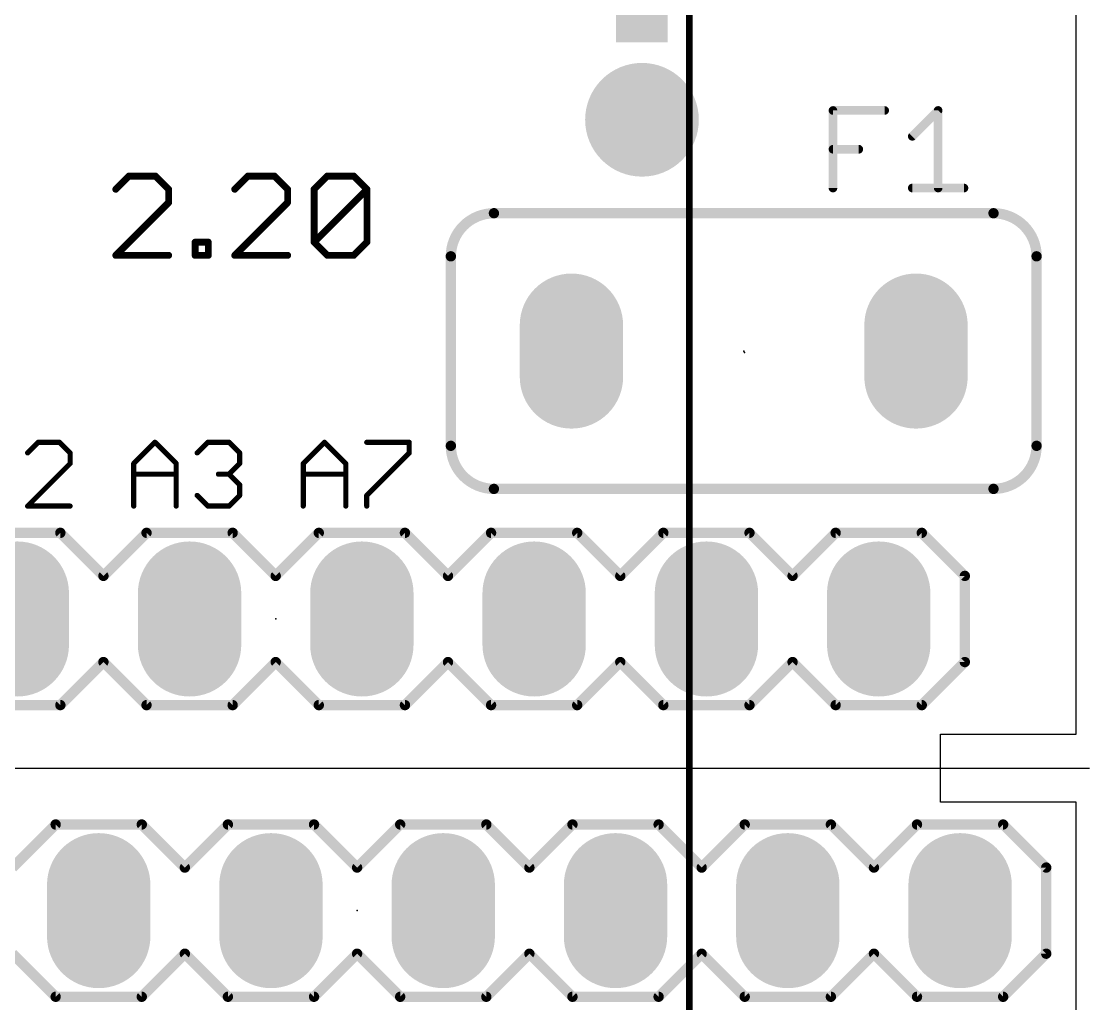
# Model space of a CAD drawing. Extents: x -10 to 70, y -21 to 116.
# Drawn here: x 34.45 to 50.2, y 47.03 to 61.51 of the extents above; entities that cross this region are included whole.
import ezdxf

# ---------------------------------------------------------------- set-up
doc = ezdxf.new("R2010")
doc.units = 0
for name, color, linetype in [('17', 82, 'CONTINUOUS'), ('20', 7, 'CONTINUOUS'), ('21', 253, 'CONTINUOUS'), ('23', 7, 'CONTINUOUS'), ('25', 253, 'CONTINUOUS'), ('47', 253, 'CONTINUOUS')]:
    doc.layers.add(name, color=color, linetype=linetype)

# ---------------------------------------------------------------- blocks, each defined once
blk = doc.blocks.new('RECT')
blk.add_solid([(-0.5, -0.5), (0.5, -0.5), (-0.5, 0.5), (0.5, 0.5)])
blk = doc.blocks.new('ROUNDP')
at = {"const_width": 0.5}
blk.add_lwpolyline([(0, -0.25, 1), (0, 0.25, 1), (0, -0.25)], format="xyb", dxfattribs=at)
blk = doc.blocks.new('LONGP50')
at = {"const_width": 1}
blk.add_lwpolyline([(-0.25, 0), (0.25, 0)], dxfattribs=at)
at = {"const_width": 0.5}
for points in [[(-0.25, 0.25, 1), (-0.25, -0.25)], [(0.25, -0.25, 1), (0.25, 0.25)]]:
    blk.add_lwpolyline(points, format="xyb", dxfattribs=at)

msp = doc.modelspace()

# ---------------------------------------------------------------- linework, layer by layer
at = {"layer": '20'}
for p, q in [((50, 51), (50, 100)), ((48, 50), (48, 51)), ((48, 51), (50, 51)), ((50, 50), (48, 50)), ((50, 0), (50, 50))]:
    msp.add_line(p, q, dxfattribs=at)
at = {"layer": '21'}
msp.add_line((0.2, 50.5), (50.2, 50.5), dxfattribs=at)
for points, const_width in [([(36.0368, 59.2302), (35.8419, 59.0353)], 0.1016), ([(36.4266, 59.2302), (36.0368, 59.2302)], 0.1016), ([(36.6215, 59.0353), (36.4266, 59.2302)], 0.1016), ([(37.7909, 59.2302), (37.596, 59.0353)], 0.1016), ([(38.1807, 59.2302), (37.7909, 59.2302)], 0.1016), ([(38.3756, 59.0353), (38.1807, 59.2302)], 0.1016), ([(38.7654, 59.0353), (38.9603, 59.2302)], 0.1016), ([(38.9603, 59.2302), (39.3501, 59.2302)], 0.1016), ([(39.3501, 59.2302), (39.545, 59.0353)], 0.1016), ([(36.6215, 58.8404), (36.6215, 59.0353)], 0.1016), ([(38.3756, 58.8404), (38.3756, 59.0353)], 0.1016), ([(38.7654, 58.2557), (38.7654, 59.0353)], 0.1016), ([(38.7654, 58.2557), (39.545, 59.0353)], 0.1016), ([(39.545, 59.0353), (39.545, 58.2557)], 0.1016), ([(35.8419, 58.0608), (36.6215, 58.8404)], 0.1016), ([(37.596, 58.0608), (38.3756, 58.8404)], 0.1016), ([(48.783, 58.682), (41.417, 58.682)], 0.1524), ([(37.0113, 58.0608), (37.0113, 58.2557)], 0.1016), ([(37.0113, 58.2557), (37.2062, 58.2557)], 0.1016), ([(37.2062, 58.2557), (37.2062, 58.0608)], 0.1016), ([(38.9603, 58.0608), (38.7654, 58.2557)], 0.1016), ([(39.545, 58.2557), (39.3501, 58.0608)], 0.1016), ([(40.782, 58.047), (40.782, 55.253)], 0.1524), ([(49.418, 55.253), (49.418, 58.047)], 0.1524), ([(36.6215, 58.0608), (35.8419, 58.0608)], 0.1016), ([(37.2062, 58.0608), (37.0113, 58.0608)], 0.1016), ([(38.3756, 58.0608), (37.596, 58.0608)], 0.1016), ([(39.3501, 58.0608), (38.9603, 58.0608)], 0.1016), ([(34.6983, 55.3052), (34.5416, 55.1484)], 0.0762), ([(35.0119, 55.3052), (34.6983, 55.3052)], 0.0762), ([(35.1686, 55.1484), (35.0119, 55.3052)], 0.0762), ([(36.1061, 54.9917), (36.4196, 55.3052)], 0.0762), ([(36.4196, 55.3052), (36.7331, 54.9917)], 0.0762), ([(37.0416, 55.1484), (37.1983, 55.3052)], 0.0762), ([(37.1983, 55.3052), (37.5119, 55.3052)], 0.0762), ([(37.5119, 55.3052), (37.6686, 55.1484)], 0.0762), ([(38.6061, 54.9917), (38.9196, 55.3052)], 0.0762), ([(38.9196, 55.3052), (39.2331, 54.9917)], 0.0762), ([(39.5416, 55.3052), (40.1686, 55.3052)], 0.0762), ([(40.1686, 55.3052), (40.1686, 55.1484)], 0.0762), ([(35.1686, 54.9917), (35.1686, 55.1484)], 0.0762), ([(37.6686, 55.1484), (37.6686, 54.9917)], 0.0762), ([(40.1686, 55.1484), (39.5416, 54.5214)], 0.0762), ([(34.5416, 54.3646), (35.1686, 54.9917)], 0.0762), ([(36.1061, 54.3646), (36.1061, 54.9917)], 0.0762), ([(36.7331, 54.9917), (36.7331, 54.3646)], 0.0762), ([(37.6686, 54.9917), (37.5119, 54.8349)], 0.0762), ([(38.6061, 54.3646), (38.6061, 54.9917)], 0.0762), ([(39.2331, 54.9917), (39.2331, 54.3646)], 0.0762), ([(36.1061, 54.8349), (36.7331, 54.8349)], 0.0762), ([(37.5119, 54.8349), (37.3551, 54.8349)], 0.0762), ([(37.5119, 54.8349), (37.6686, 54.6781)], 0.0762), ([(38.6061, 54.8349), (39.2331, 54.8349)], 0.0762), ([(37.6686, 54.6781), (37.6686, 54.5214)], 0.0762), ([(41.417, 54.618), (48.783, 54.618)], 0.1524), ([(37.1983, 54.3646), (37.0416, 54.5214)], 0.0762), ([(37.6686, 54.5214), (37.5119, 54.3646)], 0.0762), ([(39.5416, 54.5214), (39.5416, 54.3646)], 0.0762), ([(35.1686, 54.3646), (34.5416, 54.3646)], 0.0762), ([(37.5119, 54.3646), (37.1983, 54.3646)], 0.0762), ([(33.755, 53.97), (35.025, 53.97)], 0.1524), ([(35.025, 53.97), (35.66, 53.335)], 0.1524), ([(35.66, 53.335), (36.295, 53.97)], 0.1524), ([(36.295, 53.97), (37.565, 53.97)], 0.1524), ([(38.2, 53.335), (37.565, 53.97)], 0.1524), ([(38.2, 53.335), (38.835, 53.97)], 0.1524), ([(38.835, 53.97), (40.105, 53.97)], 0.1524), ([(40.74, 53.335), (40.105, 53.97)], 0.1524), ([(40.74, 53.335), (41.375, 53.97)], 0.1524), ([(41.375, 53.97), (42.645, 53.97)], 0.1524), ([(42.645, 53.97), (43.28, 53.335)], 0.1524), ([(43.28, 53.335), (43.915, 53.97)], 0.1524), ([(43.915, 53.97), (45.185, 53.97)], 0.1524), ([(45.185, 53.97), (45.82, 53.335)], 0.1524), ([(45.82, 53.335), (46.455, 53.97)], 0.1524), ([(46.455, 53.97), (47.725, 53.97)], 0.1524), ([(48.36, 53.335), (47.725, 53.97)], 0.1524), ([(48.36, 52.065), (48.36, 53.335)], 0.1524), ([(35.66, 52.065), (35.025, 51.43)], 0.1524), ([(36.295, 51.43), (35.66, 52.065)], 0.1524), ([(37.565, 51.43), (38.2, 52.065)], 0.1524), ([(38.835, 51.43), (38.2, 52.065)], 0.1524), ([(40.105, 51.43), (40.74, 52.065)], 0.1524), ([(41.375, 51.43), (40.74, 52.065)], 0.1524), ([(43.28, 52.065), (42.645, 51.43)], 0.1524), ([(43.915, 51.43), (43.28, 52.065)], 0.1524), ([(45.82, 52.065), (45.185, 51.43)], 0.1524), ([(46.455, 51.43), (45.82, 52.065)], 0.1524), ([(47.725, 51.43), (48.36, 52.065)], 0.1524), ([(35.025, 51.43), (33.755, 51.43)], 0.1524), ([(37.565, 51.43), (36.295, 51.43)], 0.1524), ([(40.105, 51.43), (38.835, 51.43)], 0.1524), ([(42.645, 51.43), (41.375, 51.43)], 0.1524), ([(45.185, 51.43), (43.915, 51.43)], 0.1524), ([(47.725, 51.43), (46.455, 51.43)], 0.1524), ([(34.32, 49.035), (34.955, 49.67)], 0.1524), ([(34.955, 49.67), (36.225, 49.67)], 0.1524), ([(36.225, 49.67), (36.86, 49.035)], 0.1524), ([(36.86, 49.035), (37.495, 49.67)], 0.1524), ([(37.495, 49.67), (38.765, 49.67)], 0.1524), ([(39.4, 49.035), (38.765, 49.67)], 0.1524), ([(39.4, 49.035), (40.035, 49.67)], 0.1524), ([(40.035, 49.67), (41.305, 49.67)], 0.1524), ([(41.94, 49.035), (41.305, 49.67)], 0.1524), ([(41.94, 49.035), (42.575, 49.67)], 0.1524), ([(42.575, 49.67), (43.845, 49.67)], 0.1524), ([(43.845, 49.67), (44.48, 49.035)], 0.1524), ([(44.48, 49.035), (45.115, 49.67)], 0.1524), ([(45.115, 49.67), (46.385, 49.67)], 0.1524), ([(46.385, 49.67), (47.02, 49.035)], 0.1524), ([(47.02, 49.035), (47.655, 49.67)], 0.1524), ([(47.655, 49.67), (48.925, 49.67)], 0.1524), ([(49.56, 49.035), (48.925, 49.67)], 0.1524), ([(49.56, 47.765), (49.56, 49.035)], 0.1524), ([(34.955, 47.13), (34.32, 47.765)], 0.1524), ([(36.86, 47.765), (36.225, 47.13)], 0.1524), ([(37.495, 47.13), (36.86, 47.765)], 0.1524), ([(38.765, 47.13), (39.4, 47.765)], 0.1524), ([(40.035, 47.13), (39.4, 47.765)], 0.1524), ([(41.305, 47.13), (41.94, 47.765)], 0.1524), ([(42.575, 47.13), (41.94, 47.765)], 0.1524), ([(44.48, 47.765), (43.845, 47.13)], 0.1524), ([(45.115, 47.13), (44.48, 47.765)], 0.1524), ([(47.02, 47.765), (46.385, 47.13)], 0.1524), ([(47.655, 47.13), (47.02, 47.765)], 0.1524), ([(48.925, 47.13), (49.56, 47.765)], 0.1524), ([(36.225, 47.13), (34.955, 47.13)], 0.1524), ([(38.765, 47.13), (37.495, 47.13)], 0.1524), ([(41.305, 47.13), (40.035, 47.13)], 0.1524), ([(43.845, 47.13), (42.575, 47.13)], 0.1524), ([(46.385, 47.13), (45.115, 47.13)], 0.1524), ([(48.925, 47.13), (47.655, 47.13)], 0.1524)]:
    msp.add_lwpolyline(points, dxfattribs=dict(at, const_width=const_width))
for points, const_width in [([(36.0368, 59.2556, 1), (36.0368, 59.2048)], 0.0508), ([(36.0548, 59.2122, 1), (36.0188, 59.2482)], 0.0508), ([(36.4446, 59.2482, 1), (36.4086, 59.2122)], 0.0508), ([(36.4266, 59.2048, 1), (36.4266, 59.2556)], 0.0508), ([(37.7909, 59.2556, 1), (37.7909, 59.2048)], 0.0508), ([(37.8088, 59.2122, 1), (37.7729, 59.2482)], 0.0508), ([(38.1986, 59.2482, 1), (38.1627, 59.2122)], 0.0508), ([(38.1807, 59.2048, 1), (38.1807, 59.2556)], 0.0508), ([(38.9603, 59.2556, 1), (38.9603, 59.2048)], 0.0508), ([(38.9782, 59.2122, 1), (38.9423, 59.2482)], 0.0508), ([(39.368, 59.2482, 1), (39.3321, 59.2122)], 0.0508), ([(39.3501, 59.2048, 1), (39.3501, 59.2556)], 0.0508), ([(35.8239, 59.0533, 1), (35.8599, 59.0173)], 0.0508), ([(36.6469, 59.0353, 1), (36.5961, 59.0353)], 0.0508), ([(36.6035, 59.0173, 1), (36.6395, 59.0533)], 0.0508), ([(37.578, 59.0533, 1), (37.6139, 59.0173)], 0.0508), ([(38.401, 59.0353, 1), (38.3502, 59.0353)], 0.0508), ([(38.3576, 59.0173, 1), (38.3935, 59.0533)], 0.0508), ([(38.7474, 59.0533, 1), (38.7833, 59.0173)], 0.0508), ([(38.7908, 59.0353, 1), (38.74, 59.0353)], 0.0508), ([(39.5704, 59.0353, 1), (39.5196, 59.0353)], 0.0508), ([(39.5629, 59.0173, 1), (39.527, 59.0533)], 0.0508), ([(39.527, 59.0173, 1), (39.5629, 59.0533)], 0.0508), ([(36.5961, 58.8404, 1), (36.6469, 58.8404)], 0.0508), ([(36.6395, 58.8224, 1), (36.6035, 58.8584)], 0.0508), ([(38.3502, 58.8404, 1), (38.401, 58.8404)], 0.0508), ([(38.3935, 58.8224, 1), (38.3576, 58.8584)], 0.0508), ([(41.417, 58.682, 0.4142), (40.782, 58.047)], 0.1524), ([(41.417, 58.7201, 1), (41.417, 58.6439)], 0.0762), ([(41.417, 58.6439, 1), (41.417, 58.7201)], 0.0762), ([(49.418, 58.047, 0.4142), (48.783, 58.682)], 0.1524), ([(48.783, 58.7201, 1), (48.783, 58.6439)], 0.0762), ([(48.783, 58.6439, 1), (48.783, 58.7201)], 0.0762), ([(37.0367, 58.2557, 1), (36.9859, 58.2557)], 0.0508), ([(37.0113, 58.2811, 1), (37.0113, 58.2303)], 0.0508), ([(37.2316, 58.2557, 1), (37.1808, 58.2557)], 0.0508), ([(37.2062, 58.2303, 1), (37.2062, 58.2811)], 0.0508), ([(38.7833, 58.2737, 1), (38.7474, 58.2377)], 0.0508), ([(38.7474, 58.2737, 1), (38.7833, 58.2377)], 0.0508), ([(38.74, 58.2557, 1), (38.7908, 58.2557)], 0.0508), ([(39.5196, 58.2557, 1), (39.5704, 58.2557)], 0.0508), ([(39.5629, 58.2377, 1), (39.527, 58.2737)], 0.0508), ([(40.8201, 58.047, 1), (40.7439, 58.047)], 0.0762), ([(49.4561, 58.047, 1), (49.3799, 58.047)], 0.0762), ([(35.8239, 58.0788, 1), (35.8599, 58.0428)], 0.0508), ([(35.8419, 58.0862, 1), (35.8419, 58.0354)], 0.0508), ([(36.6215, 58.0354, 1), (36.6215, 58.0862)], 0.0508), ([(37.0113, 58.0862, 1), (37.0113, 58.0354)], 0.0508), ([(36.9859, 58.0608, 1), (37.0367, 58.0608)], 0.0508), ([(37.1808, 58.0608, 1), (37.2316, 58.0608)], 0.0508), ([(37.2062, 58.0354, 1), (37.2062, 58.0862)], 0.0508), ([(37.578, 58.0788, 1), (37.6139, 58.0428)], 0.0508), ([(37.596, 58.0862, 1), (37.596, 58.0354)], 0.0508), ([(38.3756, 58.0354, 1), (38.3756, 58.0862)], 0.0508), ([(38.9603, 58.0862, 1), (38.9603, 58.0354)], 0.0508), ([(38.9423, 58.0428, 1), (38.9782, 58.0788)], 0.0508), ([(39.3321, 58.0788, 1), (39.368, 58.0428)], 0.0508), ([(39.3501, 58.0354, 1), (39.3501, 58.0862)], 0.0508), ([(40.7439, 58.047, 1), (40.8201, 58.047)], 0.0762), ([(49.3799, 58.047, 1), (49.4561, 58.047)], 0.0762), ([(34.6983, 55.3243, 1), (34.6983, 55.2862)], 0.0381), ([(34.7118, 55.2917, 1), (34.6849, 55.3187)], 0.0381), ([(35.0254, 55.3187, 1), (34.9984, 55.2917)], 0.0381), ([(35.0119, 55.2862, 1), (35.0119, 55.3243)], 0.0381), ([(36.4331, 55.3187, 1), (36.4061, 55.2917)], 0.0381), ([(36.4331, 55.2917, 1), (36.4061, 55.3187)], 0.0381), ([(37.1983, 55.3243, 1), (37.1983, 55.2862)], 0.0381), ([(37.2118, 55.2917, 1), (37.1849, 55.3187)], 0.0381), ([(37.5254, 55.3187, 1), (37.4984, 55.2917)], 0.0381), ([(37.5119, 55.2862, 1), (37.5119, 55.3243)], 0.0381), ([(38.9331, 55.3187, 1), (38.9061, 55.2917)], 0.0381), ([(38.9331, 55.2917, 1), (38.9061, 55.3187)], 0.0381), ([(39.5416, 55.3243, 1), (39.5416, 55.2862)], 0.0381), ([(40.1877, 55.3052, 1), (40.1496, 55.3052)], 0.0381), ([(40.1686, 55.2862, 1), (40.1686, 55.3243)], 0.0381), ([(40.782, 55.253, 0.4142), (41.417, 54.618)], 0.1524), ([(40.8201, 55.253, 1), (40.7439, 55.253)], 0.0762), ([(40.7439, 55.253, 1), (40.8201, 55.253)], 0.0762), ([(48.783, 54.618, 0.4142), (49.418, 55.253)], 0.1524), ([(49.4561, 55.253, 1), (49.3799, 55.253)], 0.0762), ([(49.3799, 55.253, 1), (49.4561, 55.253)], 0.0762), ([(34.5281, 55.1619, 1), (34.5551, 55.135)], 0.0381), ([(35.1877, 55.1484, 1), (35.1496, 55.1484)], 0.0381), ([(35.1552, 55.135, 1), (35.1821, 55.1619)], 0.0381), ([(37.0281, 55.1619, 1), (37.0551, 55.135)], 0.0381), ([(37.6877, 55.1484, 1), (37.6496, 55.1484)], 0.0381), ([(37.6552, 55.135, 1), (37.6821, 55.1619)], 0.0381), ([(40.1496, 55.1484, 1), (40.1877, 55.1484)], 0.0381), ([(40.1821, 55.135, 1), (40.1552, 55.1619)], 0.0381), ([(35.1496, 54.9917, 1), (35.1877, 54.9917)], 0.0381), ([(35.1821, 54.9782, 1), (35.1552, 55.0051)], 0.0381), ([(36.1251, 54.9917, 1), (36.087, 54.9917)], 0.0381), ([(36.0926, 55.0051, 1), (36.1195, 54.9782)], 0.0381), ([(36.7522, 54.9917, 1), (36.7141, 54.9917)], 0.0381), ([(36.7197, 54.9782, 1), (36.7466, 55.0051)], 0.0381), ([(37.6496, 54.9917, 1), (37.6877, 54.9917)], 0.0381), ([(37.6821, 54.9782, 1), (37.6552, 55.0051)], 0.0381), ([(38.6251, 54.9917, 1), (38.587, 54.9917)], 0.0381), ([(38.5926, 55.0051, 1), (38.6195, 54.9782)], 0.0381), ([(39.2522, 54.9917, 1), (39.2141, 54.9917)], 0.0381), ([(39.2197, 54.9782, 1), (39.2466, 55.0051)], 0.0381), ([(36.1061, 54.854, 1), (36.1061, 54.8159)], 0.0381), ([(36.7331, 54.8159, 1), (36.7331, 54.854)], 0.0381), ([(37.3551, 54.854, 1), (37.3551, 54.8159)], 0.0381), ([(37.5254, 54.8484, 1), (37.4984, 54.8214)], 0.0381), ([(37.4984, 54.8484, 1), (37.5254, 54.8214)], 0.0381), ([(37.5119, 54.8159, 1), (37.5119, 54.854)], 0.0381), ([(38.6061, 54.854, 1), (38.6061, 54.8159)], 0.0381), ([(39.2331, 54.8159, 1), (39.2331, 54.854)], 0.0381), ([(37.6877, 54.6781, 1), (37.6496, 54.6781)], 0.0381), ([(37.6552, 54.6647, 1), (37.6821, 54.6916)], 0.0381), ([(41.417, 54.6561, 1), (41.417, 54.5799)], 0.0762), ([(41.417, 54.5799, 1), (41.417, 54.6561)], 0.0762), ([(48.783, 54.6561, 1), (48.783, 54.5799)], 0.0762), ([(48.783, 54.5799, 1), (48.783, 54.6561)], 0.0762), ([(37.0551, 54.5348, 1), (37.0281, 54.5079)], 0.0381), ([(37.6496, 54.5214, 1), (37.6877, 54.5214)], 0.0381), ([(37.6821, 54.5079, 1), (37.6552, 54.5348)], 0.0381), ([(39.5606, 54.5214, 1), (39.5225, 54.5214)], 0.0381), ([(39.5281, 54.5348, 1), (39.5551, 54.5079)], 0.0381), ([(34.5416, 54.3837, 1), (34.5416, 54.3456)], 0.0381), ([(34.5281, 54.3781, 1), (34.5551, 54.3511)], 0.0381), ([(35.1686, 54.3456, 1), (35.1686, 54.3837)], 0.0381), ([(36.087, 54.3646, 1), (36.1251, 54.3646)], 0.0381), ([(36.7141, 54.3646, 1), (36.7522, 54.3646)], 0.0381), ([(37.1983, 54.3837, 1), (37.1983, 54.3456)], 0.0381), ([(37.1849, 54.3511, 1), (37.2118, 54.3781)], 0.0381), ([(37.4984, 54.3781, 1), (37.5254, 54.3511)], 0.0381), ([(37.5119, 54.3456, 1), (37.5119, 54.3837)], 0.0381), ([(38.587, 54.3646, 1), (38.6251, 54.3646)], 0.0381), ([(39.2141, 54.3646, 1), (39.2522, 54.3646)], 0.0381), ([(39.5225, 54.3646, 1), (39.5606, 54.3646)], 0.0381), ([(35.0519, 53.9969, 1), (34.9981, 53.9431)], 0.0762), ([(35.025, 53.9319, 1), (35.025, 54.0081)], 0.0762), ([(36.295, 54.0081, 1), (36.295, 53.9319)], 0.0762), ([(36.3219, 53.9431, 1), (36.2681, 53.9969)], 0.0762), ([(37.5919, 53.9969, 1), (37.5381, 53.9431)], 0.0762), ([(37.565, 53.9319, 1), (37.565, 54.0081)], 0.0762), ([(38.835, 54.0081, 1), (38.835, 53.9319)], 0.0762), ([(38.8619, 53.9431, 1), (38.8081, 53.9969)], 0.0762), ([(40.1319, 53.9969, 1), (40.0781, 53.9431)], 0.0762), ([(40.105, 53.9319, 1), (40.105, 54.0081)], 0.0762), ([(41.375, 54.0081, 1), (41.375, 53.9319)], 0.0762), ([(41.4019, 53.9431, 1), (41.3481, 53.9969)], 0.0762), ([(42.6719, 53.9969, 1), (42.6181, 53.9431)], 0.0762), ([(42.645, 53.9319, 1), (42.645, 54.0081)], 0.0762), ([(43.915, 54.0081, 1), (43.915, 53.9319)], 0.0762), ([(43.9419, 53.9431, 1), (43.8881, 53.9969)], 0.0762), ([(45.2119, 53.9969, 1), (45.1581, 53.9431)], 0.0762), ([(45.185, 53.9319, 1), (45.185, 54.0081)], 0.0762), ([(46.455, 54.0081, 1), (46.455, 53.9319)], 0.0762), ([(46.4819, 53.9431, 1), (46.4281, 53.9969)], 0.0762), ([(47.7519, 53.9969, 1), (47.6981, 53.9431)], 0.0762), ([(47.725, 53.9319, 1), (47.725, 54.0081)], 0.0762), ([(35.6331, 53.3619, 1), (35.6869, 53.3081)], 0.0762), ([(35.6331, 53.3081, 1), (35.6869, 53.3619)], 0.0762), ([(38.1731, 53.3619, 1), (38.2269, 53.3081)], 0.0762), ([(38.1731, 53.3081, 1), (38.2269, 53.3619)], 0.0762), ([(40.7131, 53.3619, 1), (40.7669, 53.3081)], 0.0762), ([(40.7131, 53.3081, 1), (40.7669, 53.3619)], 0.0762), ([(43.2531, 53.3619, 1), (43.3069, 53.3081)], 0.0762), ([(43.2531, 53.3081, 1), (43.3069, 53.3619)], 0.0762), ([(45.7931, 53.3619, 1), (45.8469, 53.3081)], 0.0762), ([(45.7931, 53.3081, 1), (45.8469, 53.3619)], 0.0762), ([(48.3981, 53.335, 1), (48.3219, 53.335)], 0.0762), ([(48.3331, 53.3081, 1), (48.3869, 53.3619)], 0.0762), ([(35.6869, 52.0919, 1), (35.6331, 52.0381)], 0.0762), ([(35.6869, 52.0381, 1), (35.6331, 52.0919)], 0.0762), ([(38.2269, 52.0919, 1), (38.1731, 52.0381)], 0.0762), ([(38.2269, 52.0381, 1), (38.1731, 52.0919)], 0.0762), ([(40.7669, 52.0919, 1), (40.7131, 52.0381)], 0.0762), ([(40.7669, 52.0381, 1), (40.7131, 52.0919)], 0.0762), ([(43.3069, 52.0919, 1), (43.2531, 52.0381)], 0.0762), ([(43.3069, 52.0381, 1), (43.2531, 52.0919)], 0.0762), ([(45.8469, 52.0919, 1), (45.7931, 52.0381)], 0.0762), ([(45.8469, 52.0381, 1), (45.7931, 52.0919)], 0.0762), ([(48.3869, 52.0381, 1), (48.3331, 52.0919)], 0.0762), ([(48.3219, 52.065, 1), (48.3981, 52.065)], 0.0762), ([(35.025, 51.3919, 1), (35.025, 51.4681)], 0.0762), ([(36.295, 51.4681, 1), (36.295, 51.3919)], 0.0762), ([(37.565, 51.3919, 1), (37.565, 51.4681)], 0.0762), ([(38.835, 51.4681, 1), (38.835, 51.3919)], 0.0762), ([(40.105, 51.3919, 1), (40.105, 51.4681)], 0.0762), ([(41.375, 51.4681, 1), (41.375, 51.3919)], 0.0762), ([(42.645, 51.3919, 1), (42.645, 51.4681)], 0.0762), ([(43.915, 51.4681, 1), (43.915, 51.3919)], 0.0762), ([(45.185, 51.3919, 1), (45.185, 51.4681)], 0.0762), ([(46.455, 51.4681, 1), (46.455, 51.3919)], 0.0762), ([(47.725, 51.3919, 1), (47.725, 51.4681)], 0.0762), ([(34.9981, 51.4569, 1), (35.0519, 51.4031)], 0.0762), ([(36.2681, 51.4031, 1), (36.3219, 51.4569)], 0.0762), ([(37.5381, 51.4569, 1), (37.5919, 51.4031)], 0.0762), ([(38.8081, 51.4031, 1), (38.8619, 51.4569)], 0.0762), ([(40.0781, 51.4569, 1), (40.1319, 51.4031)], 0.0762), ([(41.3481, 51.4031, 1), (41.4019, 51.4569)], 0.0762), ([(42.6181, 51.4569, 1), (42.6719, 51.4031)], 0.0762), ([(43.8881, 51.4031, 1), (43.9419, 51.4569)], 0.0762), ([(45.1581, 51.4569, 1), (45.2119, 51.4031)], 0.0762), ([(46.4281, 51.4031, 1), (46.4819, 51.4569)], 0.0762), ([(47.6981, 51.4569, 1), (47.7519, 51.4031)], 0.0762), ([(34.955, 49.7081, 1), (34.955, 49.6319)], 0.0762), ([(34.9819, 49.6431, 1), (34.9281, 49.6969)], 0.0762), ([(36.2519, 49.6969, 1), (36.1981, 49.6431)], 0.0762), ([(36.225, 49.6319, 1), (36.225, 49.7081)], 0.0762), ([(37.495, 49.7081, 1), (37.495, 49.6319)], 0.0762), ([(37.5219, 49.6431, 1), (37.4681, 49.6969)], 0.0762), ([(38.7919, 49.6969, 1), (38.7381, 49.6431)], 0.0762), ([(38.765, 49.6319, 1), (38.765, 49.7081)], 0.0762), ([(40.035, 49.7081, 1), (40.035, 49.6319)], 0.0762), ([(40.0619, 49.6431, 1), (40.0081, 49.6969)], 0.0762), ([(41.3319, 49.6969, 1), (41.2781, 49.6431)], 0.0762), ([(41.305, 49.6319, 1), (41.305, 49.7081)], 0.0762), ([(42.575, 49.7081, 1), (42.575, 49.6319)], 0.0762), ([(42.6019, 49.6431, 1), (42.5481, 49.6969)], 0.0762), ([(43.8719, 49.6969, 1), (43.8181, 49.6431)], 0.0762), ([(43.845, 49.6319, 1), (43.845, 49.7081)], 0.0762), ([(45.115, 49.7081, 1), (45.115, 49.6319)], 0.0762), ([(45.1419, 49.6431, 1), (45.0881, 49.6969)], 0.0762), ([(46.4119, 49.6969, 1), (46.3581, 49.6431)], 0.0762), ([(46.385, 49.6319, 1), (46.385, 49.7081)], 0.0762), ([(47.655, 49.7081, 1), (47.655, 49.6319)], 0.0762), ([(47.6819, 49.6431, 1), (47.6281, 49.6969)], 0.0762), ([(48.9519, 49.6969, 1), (48.8981, 49.6431)], 0.0762), ([(48.925, 49.6319, 1), (48.925, 49.7081)], 0.0762), ([(36.8331, 49.0619, 1), (36.8869, 49.0081)], 0.0762), ([(36.8331, 49.0081, 1), (36.8869, 49.0619)], 0.0762), ([(39.3731, 49.0619, 1), (39.4269, 49.0081)], 0.0762), ([(39.3731, 49.0081, 1), (39.4269, 49.0619)], 0.0762), ([(41.9131, 49.0619, 1), (41.9669, 49.0081)], 0.0762), ([(41.9131, 49.0081, 1), (41.9669, 49.0619)], 0.0762), ([(44.4531, 49.0619, 1), (44.5069, 49.0081)], 0.0762), ([(44.4531, 49.0081, 1), (44.5069, 49.0619)], 0.0762), ([(46.9931, 49.0619, 1), (47.0469, 49.0081)], 0.0762), ([(46.9931, 49.0081, 1), (47.0469, 49.0619)], 0.0762), ([(49.5981, 49.035, 1), (49.5219, 49.035)], 0.0762), ([(49.5331, 49.0081, 1), (49.5869, 49.0619)], 0.0762), ([(36.8869, 47.7919, 1), (36.8331, 47.7381)], 0.0762), ([(36.8869, 47.7381, 1), (36.8331, 47.7919)], 0.0762), ([(39.4269, 47.7919, 1), (39.3731, 47.7381)], 0.0762), ([(39.4269, 47.7381, 1), (39.3731, 47.7919)], 0.0762), ([(41.9669, 47.7919, 1), (41.9131, 47.7381)], 0.0762), ([(41.9669, 47.7381, 1), (41.9131, 47.7919)], 0.0762), ([(44.5069, 47.7919, 1), (44.4531, 47.7381)], 0.0762), ([(44.5069, 47.7381, 1), (44.4531, 47.7919)], 0.0762), ([(47.0469, 47.7919, 1), (46.9931, 47.7381)], 0.0762), ([(47.0469, 47.7381, 1), (46.9931, 47.7919)], 0.0762), ([(49.5219, 47.765, 1), (49.5981, 47.765)], 0.0762), ([(49.5869, 47.7381, 1), (49.5331, 47.7919)], 0.0762), ([(34.955, 47.1681, 1), (34.955, 47.0919)], 0.0762), ([(34.9281, 47.1031, 1), (34.9819, 47.1569)], 0.0762), ([(36.1981, 47.1569, 1), (36.2519, 47.1031)], 0.0762), ([(36.225, 47.0919, 1), (36.225, 47.1681)], 0.0762), ([(37.495, 47.1681, 1), (37.495, 47.0919)], 0.0762), ([(37.4681, 47.1031, 1), (37.5219, 47.1569)], 0.0762), ([(38.7381, 47.1569, 1), (38.7919, 47.1031)], 0.0762), ([(38.765, 47.0919, 1), (38.765, 47.1681)], 0.0762), ([(40.035, 47.1681, 1), (40.035, 47.0919)], 0.0762), ([(40.0081, 47.1031, 1), (40.0619, 47.1569)], 0.0762), ([(41.2781, 47.1569, 1), (41.3319, 47.1031)], 0.0762), ([(41.305, 47.0919, 1), (41.305, 47.1681)], 0.0762), ([(42.575, 47.1681, 1), (42.575, 47.0919)], 0.0762), ([(42.5481, 47.1031, 1), (42.6019, 47.1569)], 0.0762), ([(43.8181, 47.1569, 1), (43.8719, 47.1031)], 0.0762), ([(43.845, 47.0919, 1), (43.845, 47.1681)], 0.0762), ([(45.115, 47.1681, 1), (45.115, 47.0919)], 0.0762), ([(45.0881, 47.1031, 1), (45.1419, 47.1569)], 0.0762), ([(46.3581, 47.1569, 1), (46.4119, 47.1031)], 0.0762), ([(46.385, 47.0919, 1), (46.385, 47.1681)], 0.0762), ([(47.655, 47.1681, 1), (47.655, 47.0919)], 0.0762), ([(47.6281, 47.1031, 1), (47.6819, 47.1569)], 0.0762), ([(48.8981, 47.1569, 1), (48.9519, 47.1031)], 0.0762), ([(48.925, 47.0919, 1), (48.925, 47.1681)], 0.0762)]:
    msp.add_lwpolyline(points, format="xyb", dxfattribs=dict(at, const_width=const_width))
at = {"layer": '23'}
for p in [(45.1, 56.65), (45.11, 56.63), (38.2, 52.7), (39.4, 48.4)]:
    msp.add_point(p, dxfattribs=at)
at = {"layer": '25', "const_width": 0.127}
for points in [[(46.4157, 59.0535), (46.4157, 60.1975)], [(46.4157, 60.1975), (47.1784, 60.1975)], [(47.5851, 59.8162), (47.9664, 60.1975)], [(47.9664, 60.1975), (47.9664, 59.0535)], [(46.4157, 59.6255), (46.797, 59.6255)], [(47.5851, 59.0535), (48.3478, 59.0535)]]:
    msp.add_lwpolyline(points, dxfattribs=at)
at = {"layer": '25', "const_width": 0.0635}
for points in [[(46.4475, 60.1975, 1), (46.384, 60.1975)], [(46.4157, 60.2292, 1), (46.4157, 60.1657)], [(47.1784, 60.1657, 1), (47.1784, 60.2292)], [(47.9982, 60.1975, 1), (47.9347, 60.1975)], [(47.9889, 60.175, 1), (47.944, 60.2199)], [(47.5626, 59.8386, 1), (47.6076, 59.7937)], [(46.4157, 59.6572, 1), (46.4157, 59.5937)], [(46.797, 59.5937, 1), (46.797, 59.6572)], [(46.384, 59.0535, 1), (46.4475, 59.0535)], [(47.5851, 59.0853, 1), (47.5851, 59.0217)], [(47.9347, 59.0535, 1), (47.9982, 59.0535)], [(48.3478, 59.0217, 1), (48.3478, 59.0853)]]:
    msp.add_lwpolyline(points, format="xyb", dxfattribs=at)
at = {"layer": '47', "const_width": 0.1}
msp.add_lwpolyline([(44.2995, 10.08), (44.2995, 115)], dxfattribs=at)

# ---------------------------------------------------------------- block references
at = {"layer": '17'}
for name, p, xscale, yscale, rotation in [('ROUNDP', (43.6, 60.06), 1.6764, 1.6764, 90), ('ROUNDP', (43.6, 60.06), 1.6764, 1.6764, 90), ('LONGP50', (42.56, 56.65), 1.524, 1.524, 270), ('LONGP50', (42.56, 56.65), 1.524, 1.524, 270), ('LONGP50', (47.64, 56.65), 1.524, 1.524, 270), ('LONGP50', (47.64, 56.65), 1.524, 1.524, 270), ('LONGP50', (34.39, 52.7), 1.524, 1.524, 270), ('LONGP50', (34.39, 52.7), 1.524, 1.524, 270), ('LONGP50', (36.93, 52.7), 1.524, 1.524, 270), ('LONGP50', (36.93, 52.7), 1.524, 1.524, 270), ('LONGP50', (39.47, 52.7), 1.524, 1.524, 270), ('LONGP50', (39.47, 52.7), 1.524, 1.524, 270), ('LONGP50', (42.01, 52.7), 1.524, 1.524, 270), ('LONGP50', (42.01, 52.7), 1.524, 1.524, 270), ('LONGP50', (44.55, 52.7), 1.524, 1.524, 270), ('LONGP50', (44.55, 52.7), 1.524, 1.524, 270), ('LONGP50', (47.09, 52.7), 1.524, 1.524, 270), ('LONGP50', (47.09, 52.7), 1.524, 1.524, 270), ('LONGP50', (35.59, 48.4), 1.524, 1.524, 270), ('LONGP50', (35.59, 48.4), 1.524, 1.524, 270), ('LONGP50', (38.13, 48.4), 1.524, 1.524, 270), ('LONGP50', (38.13, 48.4), 1.524, 1.524, 270), ('LONGP50', (40.67, 48.4), 1.524, 1.524, 270), ('LONGP50', (40.67, 48.4), 1.524, 1.524, 270), ('LONGP50', (43.21, 48.4), 1.524, 1.524, 270), ('LONGP50', (43.21, 48.4), 1.524, 1.524, 270), ('LONGP50', (45.75, 48.4), 1.524, 1.524, 270), ('LONGP50', (45.75, 48.4), 1.524, 1.524, 270), ('LONGP50', (48.29, 48.4), 1.524, 1.524, 270), ('LONGP50', (48.29, 48.4), 1.524, 1.524, 270)]:
    msp.add_blockref(name, p, dxfattribs=dict(at, xscale=xscale, yscale=yscale, rotation=rotation))
at = {"layer": '21', "xscale": 1.905, "yscale": 0.762, "rotation": 90}
msp.add_blockref('RECT', (43.6, 62.1555), dxfattribs=at)

doc.saveas('drawing.dxf')
